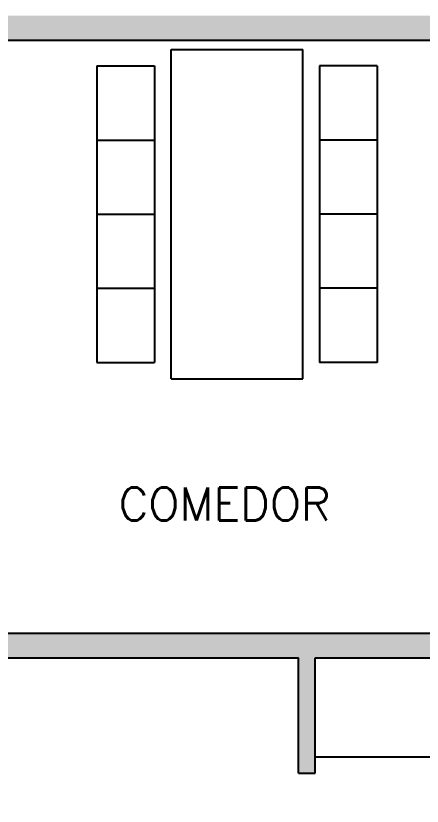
# Model space of a CAD drawing. Header units: metres. Extents: x 95 to 486, y 2972 to 3465.
# Drawn here: x 175.013 to 177.479, y 3419.624 to 3424.424 of the extents above; entities that cross this region are included whole.
import ezdxf

# ---------------------------------------------------------------- set-up
doc = ezdxf.new("R2010")
doc.units = ezdxf.units.M
for name, color, linetype in [('0_MUROS', 7, 'Continuous'), ('0_SANITARIOS', 1, 'Continuous'), ('E_EQUIPAMIENTO', 1, 'Continuous'), ('T_TEXTOS', 3, 'Continuous')]:
    doc.layers.add(name, color=color, linetype=linetype)
doc.styles.add('ROMANS', font='romans.shx', dxfattribs={"width": 0.8, "height": 0.15})

msp = doc.modelspace()

# ---------------------------------------------------------------- hatches: boundary and pattern name
at = {"layer": '0_MUROS'}
h = msp.add_hatch(color=256, dxfattribs=at)
h.paths.add_polyline_path([(180.8786, 3424.4245), (171.3786, 3424.4245), (171.3786, 3424.2745), (180.7286, 3424.2745), (180.7286, 3421.5745), (180.8786, 3421.5745)])
h.paths.add_polyline_path([(180.8786, 3420.6745), (180.8786, 3420.7745), (180.7286, 3420.7745), (180.7286, 3420.6745), (171.3786, 3420.6745), (171.3786, 3420.5245), (176.7286, 3420.5245), (176.7286, 3419.8245), (176.8286, 3419.8245), (176.8286, 3420.5245), (180.7286, 3420.5245), (180.7286, 3419.6245), (180.8786, 3419.6245)])

# ---------------------------------------------------------------- linework, layer by layer
for p, q in [((180.7286, 3424.2745), (171.3786, 3424.2745)), ((171.3786, 3420.6745), (180.7286, 3420.6745)), ((171.3786, 3420.5245), (176.7286, 3420.5245)), ((176.7286, 3419.8245), (176.7286, 3420.5245)), ((176.8286, 3419.8245), (176.8286, 3420.5245)), ((176.8286, 3420.5245), (180.7286, 3420.5245)), ((176.7286, 3419.8245), (176.8286, 3419.8245))]:
    msp.add_line(p, q, dxfattribs=at)
at = {"layer": '0_SANITARIOS'}
msp.add_line((176.8286, 3419.9245), (180.7286, 3419.9245), dxfattribs=at)
at = {"layer": 'E_EQUIPAMIENTO'}
for p, q in [((175.9547, 3424.2198), (176.7547, 3424.2198)), ((175.9547, 3422.2198), (175.9547, 3424.2198)), ((176.7547, 3422.2198), (176.7547, 3424.2198)), ((175.5047, 3424.1198), (175.8547, 3424.1198)), ((175.5047, 3424.1198), (175.5047, 3422.3198)), ((175.8547, 3424.1198), (175.8547, 3422.3198)), ((177.2047, 3424.1198), (176.8547, 3424.1198)), ((176.8547, 3424.1198), (176.8547, 3422.3198)), ((177.2047, 3424.1198), (177.2047, 3422.3198)), ((175.5047, 3423.6698), (175.8547, 3423.6698)), ((177.2047, 3423.6698), (176.8547, 3423.6698)), ((175.5047, 3423.2198), (175.8547, 3423.2198)), ((177.2047, 3423.2198), (176.8547, 3423.2198)), ((175.5047, 3422.7698), (175.8547, 3422.7698)), ((177.2047, 3422.7698), (176.8547, 3422.7698)), ((175.5047, 3422.3198), (175.8547, 3422.3198)), ((177.2047, 3422.3198), (176.8547, 3422.3198)), ((175.9547, 3422.2198), (176.7547, 3422.2198))]:
    msp.add_line(p, q, dxfattribs=at)

# ---------------------------------------------------------------- texts
at = {"layer": 'T_TEXTOS', "style": 'ROMANS'}
msp.add_text('COMEDOR', height=0.2, dxfattribs=at).set_placement((175.6372, 3421.3599))

doc.saveas('drawing.dxf')
